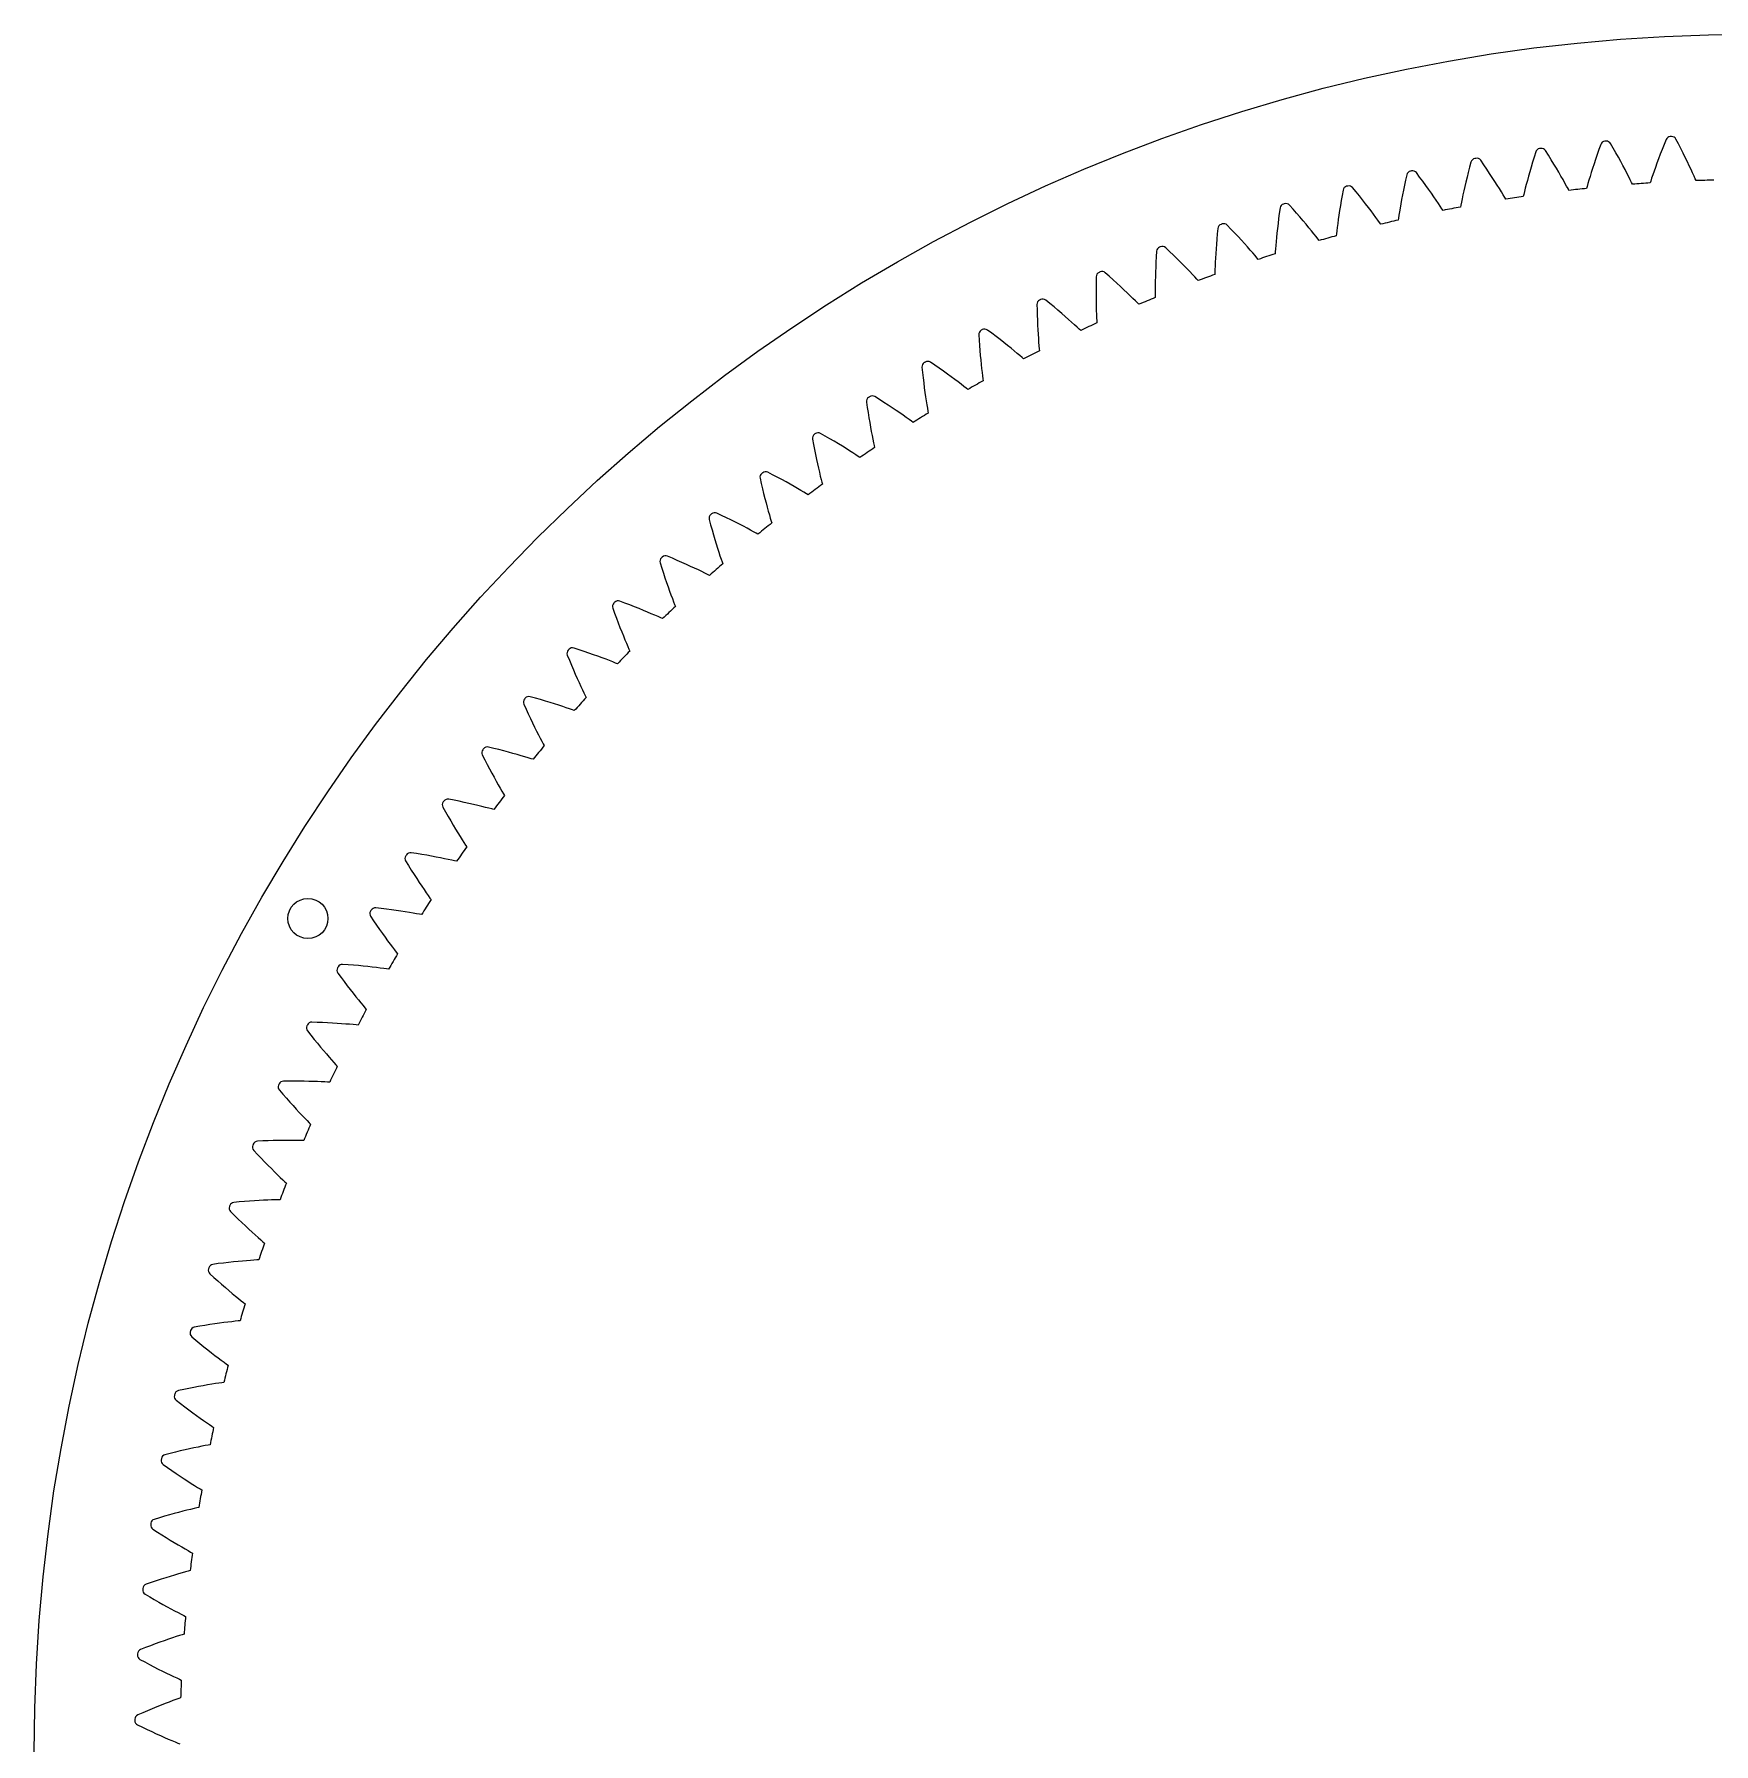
# Model space of a CAD drawing. Header units: millimetres. Extents: x -171 to 171, y -171 to 171.
# Drawn here: x -171.3 to -3.9, y 0.9 to 171.3 of the extents above; entities that cross this region are included whole.
import ezdxf

# ---------------------------------------------------------------- set-up
doc = ezdxf.new("R2010")
doc.units = ezdxf.units.MM

msp = doc.modelspace()

# ---------------------------------------------------------------- linework, layer by layer
at = {"layer": 'holes'}
msp.add_circle((-144.043036, 83.163286), 2, dxfattribs=at)
at = {"layer": 'outer'}
msp.add_circle((0, 0), 171.326572, dxfattribs=at)
at = {"layer": 'output_ring'}
for p, q in [((-15.158418, 160.337777), (-15.340369, 159.825721)), ((-13.907351, 159.956787), (-14.179172, 160.42734)), ((-8.850737, 160.316102), (-9.043544, 159.826661)), ((-8.648184, 160.820363), (-8.850737, 160.316102)), ((-7.413584, 160.388986), (-7.666113, 160.870168)), ((-7.17225, 159.921563), (-7.413584, 160.388986)), ((-28.093514, 158.583526), (-28.233399, 158.058417)), ((-26.815702, 158.305105), (-27.124739, 158.752099)), ((-21.957333, 158.5693), (-22.100648, 158.082684)), ((-21.804797, 159.072747), (-21.957333, 158.5693)), ((-21.643746, 159.591756), (-21.804797, 159.072747)), ((-20.378267, 159.261779), (-20.668935, 159.72093)), ((-20.099872, 158.815435), (-20.378267, 159.261779)), ((-19.834764, 158.38294), (-20.099872, 158.815435)), ((-15.6761, 158.848461), (-15.829045, 158.385909)), ((-15.513183, 159.328869), (-15.6761, 158.848461)), ((-15.340369, 159.825721), (-15.513183, 159.328869)), ((-13.647272, 159.499528), (-13.907351, 159.956787)), ((-13.39991, 159.056644), (-13.647272, 159.499528)), ((-13.165593, 158.629511), (-13.39991, 159.056644)), ((-12.94478, 158.219818), (-13.165593, 158.629511)), ((-9.397361, 158.897276), (-9.558023, 158.460476)), ((-9.225796, 159.35325), (-9.397361, 158.897276)), ((-9.043544, 159.826661), (-9.225796, 159.35325)), ((-6.943039, 159.469019), (-7.17225, 159.921563)), ((-6.726224, 159.032741), (-6.943039, 159.469019)), ((-6.522196, 158.614435), (-6.726224, 159.032741)), ((-6.331519, 158.216272), (-6.522196, 158.614435)), ((-34.497125, 157.314744), (-34.615614, 156.784398)), ((-33.209079, 157.088336), (-33.535976, 157.522439)), ((-32.895451, 156.666003), (-33.209079, 157.088336)), ((-28.488884, 157.057178), (-28.603868, 156.583759)), ((-28.365408, 157.549202), (-28.488884, 157.057178)), ((-28.233399, 158.058417), (-28.365408, 157.549202)), ((-26.519447, 157.87041), (-26.815702, 158.305105)), ((-26.23703, 157.449014), (-26.519447, 157.87041)), ((-25.968892, 157.04226), (-26.23703, 157.449014)), ((-25.715625, 156.651795), (-25.968892, 157.04226)), ((-22.359483, 157.165937), (-22.474768, 156.739789)), ((-22.234722, 157.614313), (-22.359483, 157.165937)), ((-22.100648, 158.082684), (-22.234722, 157.614313)), ((-19.58333, 157.965654), (-19.834764, 158.38294)), ((-19.346095, 157.565246), (-19.58333, 157.965654)), ((-19.123799, 157.183832), (-19.346095, 157.565246)), ((-18.917513, 156.824216), (-19.123799, 157.183832)), ((-18.728881, 156.490348), (-18.917513, 156.824216)), ((-16.226, 157.125504), (-16.336142, 156.758191)), ((-16.104334, 157.521831), (-16.226, 157.125504)), ((-15.971874, 157.942956), (-16.104334, 157.521831)), ((-15.829045, 158.385909), (-15.971874, 157.942956)), ((-12.738123, 157.829709), (-12.94478, 158.219818)), ((-12.54658, 157.462028), (-12.738123, 157.829709)), ((-12.371634, 157.12079), (-12.54658, 157.462028)), ((-12.215796, 156.81224), (-12.371634, 157.12079)), ((-12.084121, 156.547997), (-12.215796, 156.81224)), ((-10.080647, 156.963961), (-10.173634, 156.683753)), ((-9.970005, 157.291446), (-10.080647, 156.963961)), ((-9.845069, 157.653993), (-9.970005, 157.291446)), ((-9.707441, 158.045064), (-9.845069, 157.653993)), ((-9.558023, 158.460476), (-9.707441, 158.045064)), ((-6.155033, 157.841131), (-6.331519, 158.216272)), ((-5.994059, 157.493083), (-6.155033, 157.841131)), ((-5.850854, 157.178471), (-5.994059, 157.493083)), ((-5.729996, 156.909109), (-5.850854, 157.178471)), ((-5.648246, 156.724825), (-5.729996, 156.909109)), ((-40.940956, 155.252782), (-41.031293, 154.734548)), ((-40.844056, 155.787495), (-40.940956, 155.252782)), ((-39.547893, 155.613471), (-39.892114, 156.033969)), ((-39.217408, 155.204195), (-39.547893, 155.613471)), ((-38.901792, 154.807055), (-39.217408, 155.204195)), ((-34.926017, 155.295937), (-35.014056, 154.838929)), ((-34.830314, 155.773627), (-34.926017, 155.295937)), ((-34.726878, 156.270251), (-34.830314, 155.773627)), ((-34.615614, 156.784398), (-34.726878, 156.270251)), ((-32.596189, 156.256399), (-32.895451, 156.666003)), ((-32.311787, 155.860845), (-32.596189, 156.256399)), ((-32.042905, 155.480965), (-32.311787, 155.860845)), ((-31.79045, 155.118806), (-32.042905, 155.480965)), ((-31.555718, 154.777077), (-31.79045, 155.118806)), ((-28.897445, 155.295346), (-28.977479, 154.920321)), ((-28.808275, 155.700225), (-28.897445, 155.295346)), ((-28.710355, 156.130694), (-28.808275, 155.700225)), ((-28.603868, 156.583759), (-28.710355, 156.130694)), ((-25.478055, 156.279703), (-25.715625, 156.651795)), ((-25.257364, 155.928742), (-25.478055, 156.279703)), ((-25.055357, 155.602793), (-25.257364, 155.928742)), ((-24.875044, 155.307877), (-25.055357, 155.602793)), ((-24.722402, 155.055165), (-24.875044, 155.307877)), ((-22.829184, 155.345195), (-22.876148, 155.149139)), ((-22.759195, 155.632013), (-22.829184, 155.345195)), ((-22.675438, 155.967383), (-22.759195, 155.632013)), ((-22.580272, 156.338857), (-22.675438, 155.967383)), ((-22.474768, 156.739789), (-22.580272, 156.338857)), ((-18.560668, 156.188367), (-18.728881, 156.490348)), ((-18.418392, 155.929677), (-18.560668, 156.188367)), ((-18.321986, 155.752619), (-18.418392, 155.929677)), ((-16.514976, 156.142745), (-16.569847, 155.948753)), ((-16.433421, 156.426491), (-16.514976, 156.142745)), ((-16.336142, 156.758191), (-16.433421, 156.426491)), ((-11.99497, 156.367178), (-12.084121, 156.547997)), ((-10.173634, 156.683753), (-10.236321, 156.492144)), ((-47.199032, 153.466086), (-47.268293, 152.944617)), ((-47.123881, 154.004286), (-47.199032, 153.466086)), ((-45.821731, 153.882933), (-46.18271, 154.289137)), ((-45.474931, 153.487387), (-45.821731, 153.882933)), ((-45.14348, 153.103363), (-45.474931, 153.487387)), ((-41.190783, 153.752964), (-41.260229, 153.292764)), ((-41.114517, 154.234141), (-41.190783, 153.752964)), ((-41.031293, 154.734548), (-41.114517, 154.234141)), ((-38.601593, 154.423352), (-38.901792, 154.807055)), ((-38.317537, 154.05468), (-38.601593, 154.423352)), ((-38.050613, 153.70305), (-38.317537, 154.05468)), ((-37.802225, 153.371114), (-38.050613, 153.70305)), ((-35.231909, 153.618725), (-35.288231, 153.277673)), ((-35.16714, 153.996686), (-35.231909, 153.618725)), ((-35.094451, 154.404845), (-35.16714, 153.996686)), ((-35.014056, 154.838929), (-35.094451, 154.404845)), ((-31.340668, 154.459582), (-31.555718, 154.777077)), ((-31.148551, 154.172216), (-31.340668, 154.459582)), ((-30.985793, 153.925898), (-31.148551, 154.172216)), ((-30.875365, 153.757229), (-30.985793, 153.925898)), ((-29.105884, 154.292413), (-29.144864, 154.094615)), ((-29.047575, 154.581832), (-29.105884, 154.292413)), ((-28.977479, 154.920321), (-29.047575, 154.581832)), ((-24.6189, 154.882159), (-24.722402, 155.055165)), ((-53.326282, 151.968049), (-53.37956, 151.427246)), ((-52.020283, 151.899566), (-52.397428, 152.290807)), ((-51.657738, 151.5184), (-52.020283, 151.899566)), ((-47.387873, 151.957376), (-47.438612, 151.49474)), ((-47.331169, 152.441248), (-47.387873, 151.957376)), ((-47.268293, 152.944617), (-47.331169, 152.441248)), ((-44.827978, 152.732142), (-45.14348, 153.103363)), ((-44.529215, 152.375284), (-44.827978, 152.732142)), ((-44.24826, 152.03476), (-44.529215, 152.375284)), ((-43.986624, 151.713163), (-44.24826, 152.03476)), ((-43.746568, 151.414127), (-43.986624, 151.713163)), ((-41.470908, 151.72168), (-41.505587, 151.42849)), ((-41.428454, 152.064734), (-41.470908, 151.72168)), ((-41.379055, 152.445009), (-41.428454, 152.064734)), ((-41.322967, 152.855779), (-41.379055, 152.445009)), ((-41.260229, 153.292764), (-41.322967, 152.855779)), ((-37.574485, 153.062595), (-37.802225, 153.371114)), ((-37.370881, 152.78325), (-37.574485, 153.062595)), ((-37.198274, 152.543731), (-37.370881, 152.78325)), ((-37.081101, 152.379675), (-37.198274, 152.543731)), ((-35.334763, 152.98613), (-35.365695, 152.786914)), ((-35.288231, 153.277673), (-35.334763, 152.98613)), ((-58.133366, 149.666629), (-58.526056, 150.042264)), ((-53.470057, 150.397895), (-53.507104, 149.912123)), ((-53.427631, 150.903398), (-53.470057, 150.397895)), ((-53.37956, 151.427246), (-53.427631, 150.903398)), ((-51.310997, 151.148124), (-51.657738, 151.5184)), ((-50.98071, 150.789993), (-51.310997, 151.148124)), ((-50.667731, 150.445536), (-50.98071, 150.789993)), ((-50.373207, 150.116677), (-50.667731, 150.445536)), ((-50.098753, 149.805948), (-50.373207, 150.116677)), ((-47.556932, 150.260901), (-47.585449, 149.916408)), ((-47.522984, 150.642866), (-47.556932, 150.260901)), ((-47.483589, 151.055571), (-47.522984, 150.642866)), ((-47.438612, 151.49474), (-47.483589, 151.055571)), ((-43.53181, 151.143263), (-43.746568, 151.414127)), ((-43.349638, 150.910934), (-43.53181, 151.143263)), ((-43.225914, 150.751763), (-43.349638, 150.910934)), ((-41.505587, 151.42849), (-41.52842, 151.228185)), ((-59.499188, 148.614246), (-59.521093, 148.107438)), ((-59.472385, 149.139611), (-59.499188, 148.614246)), ((-59.441067, 149.682129), (-59.472385, 149.139611)), ((-57.755672, 149.300468), (-58.133366, 149.666629)), ((-57.39421, 148.944548), (-57.755672, 149.300468)), ((-57.049681, 148.600096), (-57.39421, 148.944548)), ((-56.722999, 148.268606), (-57.049681, 148.600096)), ((-53.588834, 148.593216), (-53.607274, 148.210189)), ((-53.566196, 149.007179), (-53.588834, 148.593216)), ((-53.539053, 149.44781), (-53.566196, 149.007179)), ((-53.507104, 149.912123), (-53.539053, 149.44781)), ((-49.846775, 149.516885), (-50.098753, 149.805948)), ((-49.621217, 149.254947), (-49.846775, 149.516885)), ((-49.42978, 149.030192), (-49.621217, 149.254947)), ((-49.299706, 148.876165), (-49.42978, 149.030192)), ((-47.608217, 149.622054), (-47.622914, 149.420988)), ((-47.585449, 149.916408), (-47.608217, 149.622054)), ((-65.467498, 146.60694), (-65.472987, 146.08092)), ((-65.458192, 147.150282), (-65.467498, 146.60694)), ((-64.150937, 147.18779), (-64.558527, 147.547203)), ((-63.758714, 146.837236), (-64.150937, 147.18779)), ((-63.383125, 146.496256), (-63.758714, 146.837236)), ((-59.560793, 146.713969), (-59.566636, 146.299429)), ((-59.55153, 147.155338), (-59.560793, 146.713969)), ((-59.538424, 147.620564), (-59.55153, 147.155338)), ((-59.521093, 148.107438), (-59.538424, 147.620564)), ((-56.41539, 147.951953), (-56.722999, 148.268606)), ((-56.128569, 147.652601), (-56.41539, 147.951953)), ((-55.865085, 147.373988), (-56.128569, 147.652601)), ((-55.629096, 147.121406), (-55.865085, 147.373988)), ((-55.428708, 146.904594), (-55.629096, 147.121406)), ((-55.292499, 146.755964), (-55.428708, 146.904594)), ((-53.632627, 147.569789), (-53.639164, 147.368292)), ((-53.621807, 147.864824), (-53.632627, 147.569789)), ((-53.607274, 148.210189), (-53.621807, 147.864824)), ((-65.472987, 146.08092), (-65.474336, 145.573641)), ((-65.474336, 145.573641), (-65.471922, 145.086464)), ((-65.471922, 145.086464), (-65.466164, 144.62109)), ((-63.02492, 146.16605), (-63.383125, 146.496256)), ((-62.685073, 145.848071), (-63.02492, 146.16605)), ((-62.364884, 145.544145), (-62.685073, 145.848071)), ((-62.066167, 145.256662), (-62.364884, 145.544145)), ((-61.791608, 144.988956), (-62.066167, 145.256662)), ((-61.545577, 144.746144), (-61.791608, 144.988956)), ((-59.569539, 145.915969), (-59.570064, 145.570299)), ((-59.570064, 145.570299), (-59.568919, 145.275067)), ((-59.566636, 146.299429), (-59.569539, 145.915969)), ((-59.568919, 145.275067), (-59.567285, 145.073471)), ((-71.367768, 144.376667), (-71.355047, 143.833394)), ((-71.355047, 143.833394), (-71.339215, 143.307584)), ((-71.339215, 143.307584), (-71.320005, 142.800667)), ((-70.063107, 144.467121), (-70.484928, 144.809721)), ((-69.657, 144.13275), (-70.063107, 144.467121)), ((-69.267901, 143.807272), (-69.657, 144.13275)), ((-68.896609, 143.491853), (-69.267901, 143.807272)), ((-68.544154, 143.187908), (-68.896609, 143.491853)), ((-68.211912, 142.897207), (-68.544154, 143.187908)), ((-65.466164, 144.62109), (-65.457533, 144.179708)), ((-65.457533, 144.179708), (-65.446572, 143.765271)), ((-65.446572, 143.765271), (-65.433932, 143.382009)), ((-65.433932, 143.382009), (-65.420448, 143.036601)), ((-61.336567, 144.537631), (-61.545577, 144.746144)), ((-61.194447, 144.394644), (-61.336567, 144.537631)), ((-75.860164, 141.509094), (-76.295522, 141.834318)), ((-75.44084, 141.191455), (-75.860164, 141.509094)), ((-71.320005, 142.800667), (-71.29785, 142.313989)), ((-71.29785, 142.313989), (-71.273237, 141.849229)), ((-71.273237, 141.849229), (-71.246725, 141.40856)), ((-67.90179, 142.622067), (-68.211912, 142.897207)), ((-67.616607, 142.365707), (-67.90179, 142.622067)), ((-67.360939, 142.133065), (-67.616607, 142.365707)), ((-67.14365, 141.933194), (-67.360939, 142.133065)), ((-66.995852, 141.796084), (-67.14365, 141.933194)), ((-65.420448, 143.036601), (-65.40734, 142.741659)), ((-65.40734, 142.741659), (-65.397537, 142.540295)), ((-77.160088, 141.365842), (-77.125361, 140.823531)), ((-77.125361, 140.823531), (-77.088233, 140.298794)), ((-77.088233, 140.298794), (-77.048495, 139.793072)), ((-77.048495, 139.793072), (-77.006635, 139.307691)), ((-75.038871, 140.882013), (-75.44084, 141.191455)), ((-74.655101, 140.5819), (-75.038871, 140.882013)), ((-74.290618, 140.292488), (-74.655101, 140.5819)), ((-73.946868, 140.01549), (-74.290618, 140.292488)), ((-73.62585, 139.753144), (-73.946868, 140.01549)), ((-71.246725, 141.40856), (-71.218978, 140.994908)), ((-71.218978, 140.994908), (-71.190817, 140.612473)), ((-71.190817, 140.612473), (-71.163346, 140.267896)), ((-71.163346, 140.267896), (-71.138296, 139.973727)), ((-71.138296, 139.973727), (-71.120341, 139.772925)), ((-82.825633, 138.122753), (-82.768957, 137.582295)), ((-81.532583, 138.318567), (-81.980763, 138.625881)), ((-81.100731, 138.018183), (-81.532583, 138.318567)), ((-77.006635, 139.307691), (-76.963208, 138.844311)), ((-76.963208, 138.844311), (-76.91886, 138.405079)), ((-76.91886, 138.405079), (-76.874372, 137.992891)), ((-73.330513, 139.508552), (-73.62585, 139.753144)), ((-73.065627, 139.286462), (-73.330513, 139.508552)), ((-72.840417, 139.095561), (-73.065627, 139.286462)), ((-72.687183, 138.964553), (-72.840417, 139.095561)), ((-82.768957, 137.582295), (-82.710595, 137.059494)), ((-82.710595, 137.059494), (-82.650395, 136.555798)), ((-82.650395, 136.555798), (-82.588899, 136.072512)), ((-80.686551, 137.725285), (-81.100731, 138.018183)), ((-80.290934, 137.440971), (-80.686551, 137.725285)), ((-79.915023, 137.166568), (-80.290934, 137.440971)), ((-79.560329, 136.903728), (-79.915023, 137.166568)), ((-79.228944, 136.654606), (-79.560329, 136.903728)), ((-78.923937, 136.422184), (-79.228944, 136.654606)), ((-78.650268, 136.211012), (-78.923937, 136.422184)), ((-76.874372, 137.992891), (-76.830736, 137.611911)), ((-76.830736, 137.611911), (-76.789323, 137.26873)), ((-76.789323, 137.26873), (-76.752372, 136.975818)), ((-76.752372, 136.975818), (-76.726294, 136.775909)), ((-88.355096, 134.652729), (-88.276565, 134.115011)), ((-87.071044, 134.900784), (-87.53131, 135.189682)), ((-86.627374, 134.618147), (-87.071044, 134.900784)), ((-82.588899, 136.072512), (-82.526729, 135.611272)), ((-82.526729, 135.611272), (-82.464617, 135.174198)), ((-82.464617, 135.174198), (-82.403461, 134.764151)), ((-82.403461, 134.764151), (-82.344422, 134.385253)), ((-78.417506, 136.029394), (-78.650268, 136.211012)), ((-78.25909, 135.904703), (-78.417506, 136.029394)), ((-88.276565, 134.115011), (-88.197063, 133.595005)), ((-88.197063, 133.595005), (-88.116501, 133.094162)), ((-88.116501, 133.094162), (-88.03547, 132.613765)), ((-86.201664, 134.342275), (-86.627374, 134.618147)), ((-85.79485, 134.074227), (-86.201664, 134.342275)), ((-85.408127, 133.815283), (-85.79485, 134.074227)), ((-85.043073, 133.567034), (-85.408127, 133.815283)), ((-84.701864, 133.331546), (-85.043073, 133.567034)), ((-84.387689, 133.111675), (-84.701864, 133.331546)), ((-84.105687, 132.911767), (-84.387689, 133.111675)), ((-82.344422, 134.385253), (-82.289135, 134.044032)), ((-82.289135, 134.044032), (-82.240345, 133.752858)), ((-82.240345, 133.752858), (-82.206186, 133.55417)), ((-92.466447, 131.261358), (-92.938043, 131.531367)), ((-92.011688, 130.996934), (-92.466447, 131.261358)), ((-88.03547, 132.613765), (-87.954658, 132.155424)), ((-87.954658, 132.155424), (-87.874885, 131.721226)), ((-87.874885, 131.721226), (-87.797162, 131.313995)), ((-87.797162, 131.313995), (-87.722816, 130.937801)), ((-83.865756, 132.739731), (-84.105687, 132.911767)), ((-83.702417, 132.621563), (-83.865756, 132.739731)), ((-93.739393, 130.96147), (-93.639134, 130.427377)), ((-93.639134, 130.427377), (-93.538625, 129.91102)), ((-93.538625, 129.91102), (-93.437831, 129.413853)), ((-91.575148, 130.73854), (-92.011688, 130.996934)), ((-91.157806, 130.487199), (-91.575148, 130.73854)), ((-90.760906, 130.24414), (-91.157806, 130.487199)), ((-90.386092, 130.010889), (-90.760906, 130.24414)), ((-90.03562, 129.789422), (-90.386092, 130.010889)), ((-89.712792, 129.582464), (-90.03562, 129.789422)), ((-89.42292, 129.394149), (-89.712792, 129.582464)), ((-87.722816, 130.937801), (-87.653747, 130.5991)), ((-87.653747, 130.5991), (-87.593196, 130.310143)), ((-87.593196, 130.310143), (-87.551014, 130.113003)), ((-93.437831, 129.413853), (-93.337398, 128.937135)), ((-93.337398, 128.937135), (-93.238079, 128.482445)), ((-93.238079, 128.482445), (-93.140775, 128.051837)), ((-93.140775, 128.051837), (-93.046613, 127.64809)), ((-89.176215, 129.231977), (-89.42292, 129.394149)), ((-89.008221, 129.120526), (-89.176215, 129.231977)), ((-98.969675, 127.055042), (-98.847855, 126.525451)), ((-98.847855, 126.525451), (-98.726502, 126.013591)), ((-97.709929, 127.406271), (-98.19208, 127.656946)), ((-97.244827, 127.160493), (-97.709929, 127.406271)), ((-96.798174, 126.920003), (-97.244827, 127.160493)), ((-96.370989, 126.685781), (-96.798174, 126.920003)), ((-95.964565, 126.459006), (-96.370989, 126.685781)), ((-95.580606, 126.241136), (-95.964565, 126.459006)), ((-95.221447, 126.034055), (-95.580606, 126.241136)), ((-93.046613, 127.64809), (-92.957082, 127.275218)), ((-92.957082, 127.275218), (-92.874343, 126.939595)), ((-92.874343, 126.939595), (-92.802132, 126.653328)), ((-92.802132, 126.653328), (-92.751996, 126.458059)), ((-98.726502, 126.013591), (-98.605643, 125.520918)), ((-98.605643, 125.520918), (-98.485974, 125.048661)), ((-98.485974, 125.048661), (-98.368309, 124.59837)), ((-98.368309, 124.59837), (-98.253635, 124.172058)), ((-94.890497, 125.84035), (-95.221447, 126.034055)), ((-94.593232, 125.663936), (-94.890497, 125.84035)), ((-94.340158, 125.511896), (-94.593232, 125.663936)), ((-94.167785, 125.407344), (-94.340158, 125.511896)), ((-104.037351, 122.939863), (-103.894168, 122.415644)), ((-102.792873, 123.341856), (-103.284787, 123.572785)), ((-102.318193, 123.115128), (-102.792873, 123.341856)), ((-101.862161, 122.892936), (-102.318193, 123.115128)), ((-101.425835, 122.676219), (-101.862161, 122.892936)), ((-98.253635, 124.172058), (-98.143188, 123.772459)), ((-98.143188, 123.772459), (-98.03862, 123.403522)), ((-98.03862, 123.403522), (-97.942348, 123.071527)), ((-97.942348, 123.071527), (-97.858595, 122.788422)), ((-97.858595, 122.788422), (-97.800586, 122.595346)), ((-103.894168, 122.415644), (-103.752172, 121.909123)), ((-103.752172, 121.909123), (-103.611447, 121.421752)), ((-103.611447, 121.421752), (-103.472737, 120.954733)), ((-101.010555, 122.466101), (-101.425835, 122.676219)), ((-100.618082, 122.26397), (-101.010555, 122.466101)), ((-100.250826, 122.071614), (-100.618082, 122.26397)), ((-99.912298, 121.89148), (-100.250826, 122.071614)), ((-99.608128, 121.727258), (-99.912298, 121.89148)), ((-99.3491, 121.585598), (-99.608128, 121.727258)), ((-99.172631, 121.488118), (-99.3491, 121.585598)), ((-103.472737, 120.954733), (-103.336921, 120.50958)), ((-103.336921, 120.50958), (-103.205064, 120.088266)), ((-103.205064, 120.088266), (-103.078514, 119.693471)), ((-103.078514, 119.693471), (-102.95908, 119.329074)), ((-102.95908, 119.329074), (-102.849433, 119.001254)), ((-108.934093, 118.622695), (-108.769784, 118.104708)), ((-108.769784, 118.104708), (-108.607377, 117.604358)), ((-107.706929, 119.07479), (-108.207797, 119.285595)), ((-107.22345, 118.867485), (-107.706929, 119.07479)), ((-106.758789, 118.663957), (-107.22345, 118.867485)), ((-106.314038, 118.4651), (-106.758789, 118.663957)), ((-105.890585, 118.271984), (-106.314038, 118.4651)), ((-105.490242, 118.085924), (-105.890585, 118.271984)), ((-105.115493, 117.908609), (-105.490242, 118.085924)), ((-104.769943, 117.742342), (-105.115493, 117.908609)), ((-104.459367, 117.590582), (-104.769943, 117.742342)), ((-102.849433, 119.001254), (-102.754276, 118.721776)), ((-102.754276, 118.721776), (-102.688491, 118.531209)), ((-108.607377, 117.604358), (-108.447017, 117.12309)), ((-108.447017, 117.12309), (-108.289495, 116.662076)), ((-108.289495, 116.662076), (-108.13575, 116.222793)), ((-108.13575, 116.222793), (-107.986927, 115.807169)), ((-104.194811, 117.459536), (-104.459367, 117.590582)), ((-104.014537, 117.369287), (-104.194811, 117.459536)), ((-112.444023, 114.612084), (-112.953022, 114.802418)), ((-111.95254, 114.424544), (-112.444023, 114.612084)), ((-111.480012, 114.240013), (-111.95254, 114.424544)), ((-111.027568, 114.059343), (-111.480012, 114.240013)), ((-107.986927, 115.807169), (-107.844482, 115.417826)), ((-107.844482, 115.417826), (-107.710379, 115.058569)), ((-107.710379, 115.058569), (-107.587537, 114.735462)), ((-107.587537, 114.735462), (-107.481132, 114.46007)), ((-107.481132, 114.46007), (-107.407678, 114.272325)), ((-113.651857, 114.110629), (-113.466692, 113.599727)), ((-113.466692, 113.599727), (-113.284141, 113.106369)), ((-113.284141, 113.106369), (-113.104409, 112.631996)), ((-113.104409, 112.631996), (-112.928333, 112.177744)), ((-110.596636, 113.883547), (-111.027568, 114.059343)), ((-110.189083, 113.713864), (-110.596636, 113.883547)), ((-109.807455, 113.551881), (-110.189083, 113.713864)), ((-109.455451, 113.399754), (-109.807455, 113.551881)), ((-109.13898, 113.260705), (-109.455451, 113.399754)), ((-108.869331, 113.140488), (-109.13898, 113.260705)), ((-108.685548, 113.057619), (-108.869331, 113.140488)), ((-112.928333, 112.177744), (-112.756913, 111.745053)), ((-112.756913, 111.745053), (-112.591369, 111.3358)), ((-112.591369, 111.3358), (-112.433262, 110.952551)), ((-112.433262, 110.952551), (-112.28471, 110.599023)), ((-118.182892, 109.41108), (-117.977174, 108.908102)), ((-116.996371, 109.961072), (-117.512666, 110.130622)), ((-116.497692, 109.793603), (-116.996371, 109.961072)), ((-116.018074, 109.628373), (-116.497692, 109.793603)), ((-115.55868, 109.466187), (-116.018074, 109.628373)), ((-115.120978, 109.307999), (-115.55868, 109.466187)), ((-114.706883, 109.154972), (-115.120978, 109.307999)), ((-114.319004, 109.008588), (-114.706883, 109.154972)), ((-112.28471, 110.599023), (-112.148875, 110.28116)), ((-112.148875, 110.28116), (-112.031397, 110.010306)), ((-112.031397, 110.010306), (-111.950395, 109.825692)), ((-117.977174, 108.908102), (-117.774779, 108.422547)), ((-117.774779, 108.422547), (-117.57597, 107.955847)), ((-117.57597, 107.955847), (-117.381631, 107.509104)), ((-117.381631, 107.509104), (-117.192816, 107.083715)), ((-113.961124, 108.870851), (-114.319004, 109.008588)), ((-113.639278, 108.744741), (-113.961124, 108.870851)), ((-113.364979, 108.635551), (-113.639278, 108.744741)), ((-113.177988, 108.560198), (-113.364979, 108.635551)), ((-117.192816, 107.083715), (-117.010823, 106.681508)), ((-117.010823, 106.681508), (-116.837315, 106.30498)), ((-116.837315, 106.30498), (-116.674558, 105.957763)), ((-116.674558, 105.957763), (-116.525953, 105.645666)), ((-122.519752, 104.531769), (-122.293819, 104.037541)), ((-122.293819, 104.037541), (-122.071914, 103.560587)), ((-121.356495, 105.129393), (-121.879236, 105.277881)), ((-120.851438, 104.982271), (-121.356495, 105.129393)), ((-120.365519, 104.836614), (-120.851438, 104.982271)), ((-119.899929, 104.693178), (-120.365519, 104.836614)), ((-119.456176, 104.552858), (-119.899929, 104.693178)), ((-119.036219, 104.416738), (-119.456176, 104.552858)), ((-118.642727, 104.286194), (-119.036219, 104.416738)), ((-118.279559, 104.163073), (-118.642727, 104.286194)), ((-117.952867, 104.05011), (-118.279559, 104.163073)), ((-117.674368, 103.952126), (-117.952867, 104.05011)), ((-116.525953, 105.645666), (-116.397595, 105.379795)), ((-116.397595, 105.379795), (-116.309177, 105.198616)), ((-122.071914, 103.560587), (-121.854355, 103.102327)), ((-121.854355, 103.102327), (-121.642071, 102.663827)), ((-121.642071, 102.663827), (-121.436172, 102.246439)), ((-117.484477, 103.884412), (-117.674368, 103.952126)), ((-121.436172, 102.246439), (-121.238028, 101.851938)), ((-121.238028, 101.851938), (-121.049404, 101.482751)), ((-121.049404, 101.482751), (-120.87271, 101.142415)), ((-120.87271, 101.142415), (-120.711579, 100.836596)), ((-120.711579, 100.836596), (-120.572551, 100.576146)), ((-120.572551, 100.576146), (-120.476864, 100.398699)), ((-126.655313, 99.480712), (-126.409537, 98.996046)), ((-126.409537, 98.996046), (-126.168485, 98.528477)), ((-125.51723, 100.124987), (-126.04556, 100.252168)), ((-125.006626, 99.998454), (-125.51723, 100.124987)), ((-124.515203, 99.872608), (-125.006626, 99.998454)), ((-124.044183, 99.748159), (-124.515203, 99.872608)), ((-123.595108, 99.625937), (-124.044183, 99.748159)), ((-123.16998, 99.506948), (-123.595108, 99.625937)), ((-122.771521, 99.392458), (-123.16998, 99.506948)), ((-122.403662, 99.284156), (-122.771521, 99.392458)), ((-122.07266, 99.184525), (-122.403662, 99.284156)), ((-121.790419, 99.097907), (-122.07266, 99.184525)), ((-121.59794, 99.037945), (-121.790419, 99.097907)), ((-126.168485, 98.528477), (-125.932533, 98.079411)), ((-125.932533, 98.079411), (-125.702653, 97.649874)), ((-125.702653, 97.649874), (-125.480008, 97.241173)), ((-125.480008, 97.241173), (-125.26604, 96.855025)), ((-125.26604, 96.855025), (-125.062609, 96.493786)), ((-125.062609, 96.493786), (-124.872268, 96.16089)), ((-124.872268, 96.16089), (-124.698876, 95.861853)), ((-124.698876, 95.861853), (-124.549408, 95.60725)), ((-124.549408, 95.60725), (-124.446608, 95.433827)), ((-130.582779, 94.266209), (-130.317563, 93.791901)), ((-130.317563, 93.791901), (-130.057761, 93.334485)), ((-129.471741, 94.956076), (-130.004791, 95.061742)), ((-128.956429, 94.850339), (-129.471741, 94.956076)), ((-128.460309, 94.744512), (-128.956429, 94.850339)), ((-127.984633, 94.639254), (-128.460309, 94.744512)), ((-127.530974, 94.535332), (-127.984633, 94.639254)), ((-127.101373, 94.433669), (-127.530974, 94.535332)), ((-126.698601, 94.33542), (-127.101373, 94.433669)), ((-126.326655, 94.242115), (-126.698601, 94.33542)), ((-125.991888, 94.15598), (-126.326655, 94.242115)), ((-125.706368, 94.080871), (-125.991888, 94.15598)), ((-125.511617, 94.028759), (-125.706368, 94.080871)), ((-130.057761, 93.334485), (-129.803805, 92.89535)), ((-129.803805, 92.89535), (-129.556706, 92.475482)), ((-129.556706, 92.475482), (-129.317681, 92.076139)), ((-129.317681, 92.076139), (-129.08824, 91.69898)), ((-129.08824, 91.69898), (-128.870337, 91.346282)), ((-128.870337, 91.346282), (-128.666661, 91.021373)), ((-128.666661, 91.021373), (-128.481293, 90.729608)), ((-128.481293, 90.729608), (-128.32163, 90.481272)), ((-128.32163, 90.481272), (-128.211886, 90.312157)), ((-134.295698, 88.896827), (-134.011479, 88.433657)), ((-133.21353, 89.631153), (-133.750424, 89.71513)), ((-132.694356, 89.546386), (-133.21353, 89.631153)), ((-132.194355, 89.460752), (-132.694356, 89.546386)), ((-131.714804, 89.374857), (-132.194355, 89.460752)), ((-131.257306, 89.289405), (-131.714804, 89.374857)), ((-130.823938, 89.205235), (-131.257306, 89.289405)), ((-130.417516, 89.12339), (-130.823938, 89.205235)), ((-130.042094, 89.045235), (-130.417516, 89.12339)), ((-129.704111, 88.972737), (-130.042094, 89.045235)), ((-129.415782, 88.909261), (-129.704111, 88.972737)), ((-129.21908, 88.865083), (-129.415782, 88.909261)), ((-134.011479, 88.433657), (-133.733353, 87.987145)), ((-133.733353, 87.987145), (-133.461809, 87.558662)), ((-133.461809, 87.558662), (-133.197897, 87.149153)), ((-133.197897, 87.149153), (-132.942886, 86.759825)), ((-132.942886, 86.759825), (-132.698349, 86.392274)), ((-132.698349, 86.392274), (-132.466331, 86.048696)), ((-132.466331, 86.048696), (-132.249655, 85.732309)), ((-132.249655, 85.732309), (-132.052615, 85.448295)), ((-132.052615, 85.448295), (-131.88302, 85.206634)), ((-136.736449, 84.158966), (-137.276306, 84.221116)), ((-136.214267, 84.095308), (-136.736449, 84.158966)), ((-135.711207, 84.030007), (-136.214267, 84.095308)), ((-135.228569, 83.963617), (-135.711207, 84.030007)), ((-134.767983, 83.896775), (-135.228569, 83.963617)), ((-134.33156, 83.830237), (-134.767983, 83.896775)), ((-133.922155, 83.764929), (-134.33156, 83.830237)), ((-133.543874, 83.702053), (-133.922155, 83.764929)), ((-133.203231, 83.643311), (-133.543874, 83.702053)), ((-132.912566, 83.591572), (-133.203231, 83.643311)), ((-132.714235, 83.555403), (-132.912566, 83.591572)), ((-131.88302, 85.206634), (-131.766513, 85.042105)), ((-137.78797, 83.381388), (-137.485214, 82.930116)), ((-137.485214, 82.930116), (-137.189221, 82.495242)), ((-137.189221, 82.495242), (-136.900535, 82.078116)), ((-136.900535, 82.078116), (-136.620245, 81.679638)), ((-136.620245, 81.679638), (-136.349666, 81.300965)), ((-136.349666, 81.300965), (-136.090434, 80.943626)), ((-136.090434, 80.943626), (-135.844683, 80.609733)), ((-135.844683, 80.609733), (-135.615364, 80.302386)), ((-135.615364, 80.302386), (-135.406976, 80.026591)), ((-140.034711, 78.548505), (-140.576643, 78.588726)), ((-139.510378, 78.506062), (-140.034711, 78.548505)), ((-139.005085, 78.461201), (-139.510378, 78.506062)), ((-138.520153, 78.414425), (-139.005085, 78.461201)), ((-138.057237, 78.366304), (-138.520153, 78.414425)), ((-135.406976, 80.026591), (-135.227726, 79.792001)), ((-135.227726, 79.792001), (-135.104647, 79.632329)), ((-141.053856, 77.728953), (-140.733061, 77.290321)), ((-140.733061, 77.290321), (-140.419688, 76.8678)), ((-140.419688, 76.8678), (-140.114335, 76.462715)), ((-137.618476, 78.317507), (-138.057237, 78.366304)), ((-137.20676, 78.268844), (-137.618476, 78.317507)), ((-136.826242, 78.221349), (-137.20676, 78.268844)), ((-136.483498, 78.176461), (-136.826242, 78.221349)), ((-136.190976, 78.136543), (-136.483498, 78.176461)), ((-135.991342, 78.108441), (-136.190976, 78.136543)), ((-140.114335, 76.462715), (-139.818127, 76.075924)), ((-139.818127, 76.075924), (-139.532423, 75.708527)), ((-139.532423, 75.708527), (-139.258923, 75.361987)), ((-139.258923, 75.361987), (-138.999843, 75.038328)), ((-138.999843, 75.038328), (-138.758257, 74.740527)), ((-138.758257, 74.740527), (-138.538863, 74.473403)), ((-138.538863, 74.473403), (-138.350254, 74.24627)), ((-138.350254, 74.24627), (-138.220805, 74.091717)), ((-144.087991, 71.948809), (-143.749684, 71.523539)), ((-143.102897, 72.80899), (-143.646013, 72.827216)), ((-142.577274, 72.78783), (-143.102897, 72.80899)), ((-142.070578, 72.763484), (-142.577274, 72.78783)), ((-141.584149, 72.736398), (-142.070578, 72.763484)), ((-141.119663, 72.707076), (-141.584149, 72.736398)), ((-140.679285, 72.676101), (-141.119663, 72.707076)), ((-140.265935, 72.644163), (-140.679285, 72.676101)), ((-139.883805, 72.612128), (-140.265935, 72.644163)), ((-139.539524, 72.581166), (-139.883805, 72.612128)), ((-139.245624, 72.553136), (-139.539524, 72.581166)), ((-139.045015, 72.533147), (-139.245624, 72.553136)), ((-143.749684, 71.523539), (-143.419445, 71.114064)), ((-143.419445, 71.114064), (-143.097927, 70.721687)), ((-143.097927, 70.721687), (-142.786287, 70.347217)), ((-142.786287, 70.347217), (-142.485929, 69.9917)), ((-142.485929, 69.9917), (-142.19861, 69.656529)), ((-142.19861, 69.656529), (-141.926626, 69.343635)), ((-141.926626, 69.343635), (-141.67317, 69.055869)), ((-141.67317, 69.055869), (-141.443131, 68.797856)), ((-141.443131, 68.797856), (-141.245472, 68.578553)), ((-141.245472, 68.578553), (-141.109867, 68.429373)), ((-145.935964, 66.94985), (-146.479373, 66.946051)), ((-145.409916, 66.950009), (-145.935964, 66.94985)), ((-144.902649, 66.946217), (-145.409916, 66.950009)), ((-144.415522, 66.938866), (-144.902649, 66.946217)), ((-143.950229, 66.928392), (-144.415522, 66.938866)), ((-143.508958, 66.915288), (-143.950229, 66.928392)), ((-143.094654, 66.900128), (-143.508958, 66.915288)), ((-142.711539, 66.883605), (-143.094654, 66.900128)), ((-142.366286, 66.866621), (-142.711539, 66.883605)), ((-142.071491, 66.850524), (-142.366286, 66.866621)), ((-141.870237, 66.838682), (-142.071491, 66.850524)), ((-146.88539, 66.050454), (-146.530126, 65.639243)), ((-146.530126, 65.639243), (-146.183565, 65.243488)), ((-146.183565, 65.243488), (-145.846409, 64.864463)), ((-145.846409, 64.864463), (-145.51985, 64.50293)), ((-145.51985, 64.50293), (-145.205331, 64.159877)), ((-145.205331, 64.159877), (-144.904666, 63.836625)), ((-144.904666, 63.836625), (-144.620225, 63.53501)), ((-144.620225, 63.53501), (-144.355315, 63.257752)), ((-144.355315, 63.257752), (-144.115009, 63.009274)), ((-144.115009, 63.009274), (-143.908625, 62.798161)), ((-143.908625, 62.798161), (-143.767085, 62.654599)), ((-149.441457, 60.043579), (-149.06982, 59.647102)), ((-148.529259, 60.980712), (-149.072068, 60.954893)), ((-148.00365, 61.002189), (-148.529259, 60.980712)), ((-147.496646, 61.018957), (-148.00365, 61.002189)), ((-147.009621, 61.031353), (-147.496646, 61.018957)), ((-146.544286, 61.039744), (-147.009621, 61.031353)), ((-146.102846, 61.044534), (-146.544286, 61.039744)), ((-145.688268, 61.046176), (-146.102846, 61.044534)), ((-145.304799, 61.045192), (-145.688268, 61.046176)), ((-144.959141, 61.042214), (-145.304799, 61.045192)), ((-144.663936, 61.038077), (-144.959141, 61.042214)), ((-144.462367, 61.0344), (-144.663936, 61.038077)), ((-149.06982, 59.647102), (-148.707505, 59.265717)), ((-148.707505, 59.265717), (-148.355267, 58.900666)), ((-148.355267, 58.900666), (-148.014324, 58.552665)), ((-148.014324, 58.552665), (-147.686162, 58.22264)), ((-147.686162, 58.22264), (-147.372643, 57.911838)), ((-147.372643, 57.911838), (-147.076213, 57.621998)), ((-147.076213, 57.621998), (-146.800284, 57.355703)), ((-146.800284, 57.355703), (-146.550106, 57.117168)), ((-146.550106, 57.117168), (-146.335336, 56.914592)), ((-146.335336, 56.914592), (-146.188094, 56.776884)), ((-150.878521, 54.911382), (-151.419837, 54.863587)), ((-150.354214, 54.954142), (-150.878521, 54.911382)), ((-149.848306, 54.991443), (-150.354214, 54.954142)), ((-149.362184, 55.023566), (-149.848306, 54.991443)), ((-148.897571, 55.050808), (-149.362184, 55.023566)), ((-148.456688, 55.073483), (-148.897571, 55.050808)), ((-148.042517, 55.091925), (-148.456688, 55.073483)), ((-147.659323, 55.106483), (-148.042517, 55.091925)), ((-147.313828, 55.117515), (-147.659323, 55.106483)), ((-147.018698, 55.125345), (-147.313828, 55.117515)), ((-146.817146, 55.129839), (-147.018698, 55.125345)), ((-151.751992, 53.938051), (-151.364593, 53.556962)), ((-151.364593, 53.556962), (-150.98712, 53.190573)), ((-150.98712, 53.190573), (-150.620377, 52.840097)), ((-150.620377, 52.840097), (-150.265611, 52.506198)), ((-150.265611, 52.506198), (-149.924344, 52.189743)), ((-149.924344, 52.189743), (-149.598487, 51.891902)), ((-149.598487, 51.891902), (-149.290554, 51.614313)), ((-149.290554, 51.614313), (-149.004061, 51.359419)), ((-149.004061, 51.359419), (-148.744421, 51.131218)), ((-148.744421, 51.131218), (-148.521618, 50.937513)), ((-148.521618, 50.937513), (-148.368917, 50.805885)), ((-153.813198, 47.743904), (-153.410674, 47.378827)), ((-152.979891, 48.751833), (-153.518825, 48.68214)), ((-152.457747, 48.815806), (-152.979891, 48.751833)), ((-151.953766, 48.873578), (-152.457747, 48.815806)), ((-151.469345, 48.925375), (-151.953766, 48.873578)), ((-151.006218, 48.971423), (-151.469345, 48.925375)), ((-150.566616, 49.011947), (-151.006218, 48.971423)), ((-150.153532, 49.047158), (-150.566616, 49.011947)), ((-149.771243, 49.077233), (-150.153532, 49.047158)), ((-149.426479, 49.102258), (-149.771243, 49.077233)), ((-149.131909, 49.122042), (-149.426479, 49.102258)), ((-148.930704, 49.134701), (-149.131909, 49.122042)), ((-153.410674, 47.378827), (-153.018663, 47.028036)), ((-153.018663, 47.028036), (-152.638018, 46.692711)), ((-152.638018, 46.692711), (-152.270012, 46.373463)), ((-152.270012, 46.373463), (-151.916201, 46.071099)), ((-151.916201, 46.071099), (-151.578541, 45.786707)), ((-151.578541, 45.786707), (-151.259612, 45.521826)), ((-151.259612, 45.521826), (-150.963024, 45.278752)), ((-150.963024, 45.278752), (-150.69435, 45.06126)), ((-150.69435, 45.06126), (-150.46388, 44.876743)), ((-150.46388, 44.876743), (-150.30597, 44.751412)), ((-153.809566, 42.675414), (-154.310791, 42.597265)), ((-153.327642, 42.7468), (-153.809566, 42.675414)), ((-152.866762, 42.811579), (-153.327642, 42.7468)), ((-152.429163, 42.869885), (-152.866762, 42.811579)), ((-152.017846, 42.921807), (-152.429163, 42.869885)), ((-151.637089, 42.96735), (-152.017846, 42.921807)), ((-151.293623, 43.006326), (-151.637089, 42.96735)), ((-151.000097, 43.038031), (-151.293623, 43.006326)), ((-150.79957, 43.058834), (-151.000097, 43.038031)), ((-155.62169, 41.471314), (-155.204702, 41.122849)), ((-154.829914, 42.512185), (-155.365581, 42.420709)), ((-155.204702, 41.122849), (-154.798797, 40.788233)), ((-154.310791, 42.597265), (-154.829914, 42.512185)), ((-154.798797, 40.788233), (-154.404875, 40.468609)), ((-154.404875, 40.468609), (-154.024234, 40.164537)), ((-154.024234, 40.164537), (-153.65846, 39.876759)), ((-153.65846, 39.876759), (-153.309553, 39.606286)), ((-153.309553, 39.606286), (-152.980151, 39.354546)), ((-152.980151, 39.354546), (-152.673956, 39.123692)), ((-152.673956, 39.123692), (-152.396689, 38.917267)), ((-152.396689, 38.917267), (-152.15893, 38.742241)), ((-152.15893, 38.742241), (-151.996071, 38.623412)), ((-156.425552, 36.202689), (-156.957072, 36.08958)), ((-155.910304, 36.308737), (-156.425552, 36.202689)), ((-155.412658, 36.407135), (-155.910304, 36.308737)), ((-154.934022, 36.497992), (-155.412658, 36.407135)), ((-154.476146, 36.581395), (-154.934022, 36.497992)), ((-154.04127, 36.657387), (-154.476146, 36.581395)), ((-153.632394, 36.725936), (-154.04127, 36.657387)), ((-153.253796, 36.786872), (-153.632394, 36.725936)), ((-152.912191, 36.839734), (-153.253796, 36.786872)), ((-152.620191, 36.883309), (-152.912191, 36.839734)), ((-152.420673, 36.912221), (-152.620191, 36.883309)), ((-157.174496, 35.130586), (-156.743728, 34.799306)), ((-156.743728, 34.799306), (-156.324596, 34.481415)), ((-156.324596, 34.481415), (-155.918045, 34.178017)), ((-155.918045, 34.178017), (-155.525394, 33.889621)), ((-155.525394, 33.889621), (-155.148258, 33.616903)), ((-155.148258, 33.616903), (-154.788677, 33.360791)), ((-154.788677, 33.360791), (-154.449344, 33.122608)), ((-154.449344, 33.122608), (-154.134045, 32.904351)), ((-154.134045, 32.904351), (-153.84864, 32.709332)), ((-153.84864, 32.709332), (-153.603984, 32.544086)), ((-153.603984, 32.544086), (-153.436442, 32.431954)), ((-153.791348, 30.704962), (-153.989531, 30.667988)), ((-157.764184, 29.833713), (-158.290684, 29.699156)), ((-157.253657, 29.960555), (-157.764184, 29.833713)), ((-156.760407, 30.079038), (-157.253657, 29.960555)), ((-156.285846, 30.189218), (-156.760407, 30.079038)), ((-155.831726, 30.291109), (-156.285846, 30.189218)), ((-155.400287, 30.384662), (-155.831726, 30.291109)), ((-154.994525, 30.469724), (-155.400287, 30.384662)), ((-154.618708, 30.545953), (-154.994525, 30.469724)), ((-154.279526, 30.612616), (-154.618708, 30.545953)), ((-153.989531, 30.667988), (-154.279526, 30.612616)), ((-158.469065, 28.732139), (-158.025226, 28.418588)), ((-158.025226, 28.418588), (-157.593555, 28.117943)), ((-157.593555, 28.117943), (-157.175043, 27.831271)), ((-157.175043, 27.831271), (-156.771027, 27.559024)), ((-156.771027, 27.559024), (-156.383148, 27.301814)), ((-156.383148, 27.301814), (-156.013483, 27.060484)), ((-156.013483, 27.060484), (-155.664777, 26.836248)), ((-155.664777, 26.836248), (-155.340892, 26.630949)), ((-155.340892, 26.630949), (-155.047818, 26.447656)), ((-155.047818, 26.447656), (-154.796666, 26.292461)), ((-154.796666, 26.292461), (-154.624718, 26.187211)), ((-156.931275, 23.951054), (-157.380893, 23.830844)), ((-156.503982, 24.062014), (-156.931275, 23.951054)), ((-156.102001, 24.16345), (-156.503982, 24.062014)), ((-155.729581, 24.254847), (-156.102001, 24.16345)), ((-155.393379, 24.3352), (-155.729581, 24.254847)), ((-155.105867, 24.40228), (-155.393379, 24.3352)), ((-154.909345, 24.447254), (-155.105867, 24.40228)), ((-159.503269, 22.286485), (-159.047088, 21.991179)), ((-158.843609, 23.415719), (-159.364223, 23.259937)), ((-158.338642, 23.563147), (-158.843609, 23.415719)), ((-157.850599, 23.701522), (-158.338642, 23.563147)), ((-157.380893, 23.830844), (-157.850599, 23.701522)), ((-159.047088, 21.991179), (-158.603588, 21.708275)), ((-158.603588, 21.708275), (-158.173802, 21.438798)), ((-158.173802, 21.438798), (-157.759085, 21.183148)), ((-157.759085, 21.183148), (-157.361102, 20.941868)), ((-157.361102, 20.941868), (-156.98196, 20.715717)), ((-156.98196, 20.715717), (-156.624453, 20.505797)), ((-156.624453, 20.505797), (-156.292514, 20.313792)), ((-156.292514, 20.313792), (-155.992253, 20.142527)), ((-155.992253, 20.142527), (-155.735018, 19.997637)), ((-155.735018, 19.997637), (-155.558946, 19.899442)), ((-159.163477, 17.127024), (-159.662055, 16.959254)), ((-158.681443, 17.285065), (-159.163477, 17.127024)), ((-158.217364, 17.433315), (-158.681443, 17.285065)), ((-157.772987, 17.571647), (-158.217364, 17.433315)), ((-157.350541, 17.699833), (-157.772987, 17.571647)), ((-156.953001, 17.817476), (-157.350541, 17.699833)), ((-156.584591, 17.92389), (-156.953001, 17.817476)), ((-156.251922, 18.017802), (-156.584591, 17.92389)), ((-155.967364, 18.096478), (-156.251922, 18.017802)), ((-155.772827, 18.14938), (-155.967364, 18.096478)), ((-160.27541, 15.804214), (-159.807636, 15.527638)), ((-159.662055, 16.959254), (-160.175928, 16.782502)), ((-159.807636, 15.527638), (-159.353036, 15.262939)), ((-159.353036, 15.262939), (-158.912682, 15.011101)), ((-158.912682, 15.011101), (-158.487946, 14.772467)), ((-158.487946, 14.772467), (-158.080511, 14.547514)), ((-158.080511, 14.547514), (-157.692516, 14.336915)), ((-157.692516, 14.336915), (-157.326795, 14.141655)), ((-157.326795, 14.141655), (-156.987348, 13.96326)), ((-156.987348, 13.96326), (-156.680393, 13.804304)), ((-156.680393, 13.804304), (-156.417498, 13.669957)), ((-156.417498, 13.669957), (-156.237591, 13.578978)), ((-160.218176, 10.474925), (-160.724465, 10.277493)), ((-159.726807, 10.662763), (-160.218176, 10.474925)), ((-159.251573, 10.840208), (-159.726807, 10.662763)), ((-158.793884, 11.007143), (-159.251573, 10.840208)), ((-158.355478, 11.163371), (-158.793884, 11.007143)), ((-157.938574, 11.308571), (-158.355478, 11.163371)), ((-157.546128, 11.442228), (-157.938574, 11.308571)), ((-157.182333, 11.563484), (-157.546128, 11.442228)), ((-156.853743, 11.670801), (-157.182333, 11.563484)), ((-156.572608, 11.760944), (-156.853743, 11.670801)), ((-156.380374, 11.821686), (-156.572608, 11.760944)), ((-160.784219, 9.295977), (-160.305621, 9.038585)), ((-160.305621, 9.038585), (-159.840667, 8.792527)), ((-159.840667, 8.792527), (-159.390469, 8.558741)), ((-159.390469, 8.558741), (-158.956411, 8.337516)), ((-158.956411, 8.337516), (-158.540195, 8.129259)), ((-158.540195, 8.129259), (-158.143984, 7.934557)), ((-158.143984, 7.934557), (-157.77065, 7.754279)), ((-157.77065, 7.754279), (-157.424252, 7.589786)), ((-157.424252, 7.589786), (-157.111108, 7.4434)), ((-157.111108, 7.4434), (-156.842984, 7.319818)), ((-156.842984, 7.319818), (-156.659538, 7.236204)), ((-157.521825, 5.18408), (-157.880407, 5.04818)), ((-157.197854, 5.304625), (-157.521825, 5.18408)), ((-156.920603, 5.406087), (-157.197854, 5.304625)), ((-156.730988, 5.47457), (-156.920603, 5.406087)), ((-160.51106, 3.973386), (-161.008931, 3.755598)), ((-160.027706, 4.180982), (-160.51106, 3.973386)), ((-159.560054, 4.377541), (-160.027706, 4.180982)), ((-159.109506, 4.562887), (-159.560054, 4.377541)), ((-158.677791, 4.736753), (-159.109506, 4.562887)), ((-158.267114, 4.898729), (-158.677791, 4.736753)), ((-157.880407, 5.04818), (-158.267114, 4.898729)), ((-161.02886, 2.772467), (-160.540224, 2.534682)), ((-160.540224, 2.534682), (-160.06568, 2.307668)), ((-160.06568, 2.307668), (-159.606378, 2.092319)), ((-159.606378, 2.092319), (-159.163711, 1.888866)), ((-159.163711, 1.888866), (-158.739397, 1.697648)), ((-158.739397, 1.697648), (-158.335621, 1.519162)), ((-158.335621, 1.519162), (-157.955289, 1.354162)), ((-157.955289, 1.354162), (-157.602509, 1.203842)), ((-157.602509, 1.203842), (-157.283689, 1.070267)), ((-157.283689, 1.070267), (-157.010777, 0.957652)), ((-157.010777, 0.957652), (-156.824094, 0.881542))]:
    msp.add_line(p, q, dxfattribs=at)
for centre, radius, start, end in [((-14.707685, 160.17273), 0.48, 95.24641, 159.888554), ((0, 0), 161.326572, 95.205203, 95.24641), ((-14.592486, 160.183267), 0.48, 30.563059, 95.205203), ((-8.204511, 160.637186), 0.48, 92.923829, 157.565973), ((0, 0), 161.326572, 92.882622, 92.923829), ((-8.088979, 160.643045), 0.48, 28.240478, 92.882622), ((-27.630896, 158.455524), 0.48, 99.891571, 164.533715), ((0, 0), 161.326572, 99.850364, 99.891571), ((-27.516928, 158.475355), 0.48, 35.20822, 99.850364), ((-21.186696, 159.445111), 0.48, 97.568991, 162.211134), ((0, 0), 161.326572, 97.527784, 97.568991), ((-21.072018, 159.460307), 0.48, 32.88564, 97.527784), ((-34.029699, 157.205595), 0.48, 102.214152, 166.856296), ((0, 0), 161.326572, 102.172945, 102.214152), ((-33.916629, 157.230028), 0.48, 37.530801, 102.172945), ((-40.372592, 155.697378), 0.48, 104.536732, 169.178876), ((0, 0), 161.326572, 104.495526, 104.536732), ((-40.260604, 155.726373), 0.48, 39.853382, 104.495526), ((0, 0), 156.826572, 98.387609, 99.031746), ((0, 0), 156.826572, 96.065028, 96.709165), ((0, 0), 156.826572, 93.742448, 94.386584), ((0, 0), 156.826572, 91.419867, 92.064004), ((-46.649152, 153.93335), 0.48, 106.859313, 171.501457), ((0, 0), 161.326572, 106.818106, 106.859313), ((-46.538431, 153.96686), 0.48, 42.175962, 106.818106), ((0, 0), 156.826572, 100.71019, 101.354326), ((-52.849068, 151.91641), 0.48, 109.181894, 173.824038), ((0, 0), 161.326572, 109.140687, 109.181894), ((-52.739796, 151.95438), 0.48, 44.498543, 109.140687), ((0, 0), 156.826572, 103.03277, 103.676907), ((-58.962153, 149.649872), 0.48, 111.504474, 176.146618), ((0, 0), 161.326572, 111.463268, 111.504474), ((-58.85451, 149.692238), 0.48, 46.821124, 111.463268), ((0, 0), 156.826572, 105.355351, 105.999488), ((0, 0), 156.826572, 107.677932, 108.322068), ((-64.978363, 147.137459), 0.48, 113.827055, 178.469199), ((0, 0), 161.326572, 113.785848, 113.827055), ((-64.872525, 147.184153), 0.48, 49.143704, 113.785848), ((0, 0), 156.826572, 110.000512, 110.644649), ((-70.783956, 144.434245), 0.48, 51.466285, 116.108429), ((0, 0), 156.826572, 112.323093, 112.96723), ((-70.887814, 144.3833), 0.48, 116.149636, 180.79178), ((0, 0), 161.326572, 116.108429, 116.149636), ((-76.680796, 141.39192), 0.48, 118.472216, 183.11436), ((0, 0), 161.326572, 118.431009, 118.472216), ((-76.579088, 141.447032), 0.48, 53.788866, 118.431009), ((0, 0), 156.826572, 114.645674, 115.28981), ((0, 0), 156.826572, 116.968254, 117.612391), ((-82.347793, 138.168233), 0.48, 120.794797, 185.436941), ((0, 0), 161.326572, 120.75359, 120.794797), ((-82.248401, 138.227421), 0.48, 56.111446, 120.75359), ((0, 0), 156.826572, 119.290835, 119.934972), ((-87.879492, 134.717536), 0.48, 123.117378, 187.759522), ((0, 0), 161.326572, 123.076171, 123.117378), ((-87.782581, 134.780704), 0.48, 58.434027, 123.076171), ((0, 0), 156.826572, 121.613416, 122.257552), ((-93.266805, 131.045499), 0.48, 125.439958, 190.082102), ((0, 0), 161.326572, 125.398751, 125.439958), ((-93.172533, 131.112542), 0.48, 60.756608, 125.398751), ((0, 0), 156.826572, 123.935996, 124.580133), ((-98.500881, 127.158154), 0.48, 127.762539, 192.404683), ((0, 0), 161.326572, 127.721332, 127.762539), ((-98.409404, 127.228962), 0.48, 63.079188, 127.721332), ((0, 0), 156.826572, 126.258577, 126.902714), ((-103.57312, 123.061888), 0.48, 130.08512, 194.727263), ((0, 0), 161.326572, 130.043913, 130.08512), ((-103.484588, 123.136346), 0.48, 65.401769, 130.043913), ((0, 0), 156.826572, 128.581157, 129.225294), ((-108.389747, 118.841417), 0.48, 67.724349, 132.366493), ((-108.475189, 118.763432), 0.48, 132.4077, 197.049844), ((0, 0), 161.326572, 132.366493, 132.4077), ((0, 0), 156.826572, 130.903738, 131.547875), ((-113.199034, 114.269849), 0.48, 134.730281, 199.372425), ((0, 0), 161.326572, 134.689074, 134.730281), ((-113.116822, 114.351231), 0.48, 70.04693, 134.689074), ((0, 0), 156.826572, 133.226319, 133.870455), ((-117.736893, 109.58852), 0.48, 137.052862, 201.695005), ((0, 0), 161.326572, 137.011655, 137.052862), ((-117.658047, 109.673167), 0.48, 72.369511, 137.011655), ((0, 0), 156.826572, 135.548899, 136.193036), ((-122.08131, 104.727137), 0.48, 139.375442, 204.017586), ((0, 0), 161.326572, 139.334235, 139.375442), ((-122.005959, 104.814911), 0.48, 74.692091, 139.334235), ((0, 0), 156.826572, 137.87148, 138.515617), ((-126.225148, 99.693688), 0.48, 141.698023, 206.340167), ((0, 0), 161.326572, 141.656816, 141.698023), ((-126.153416, 99.784443), 0.48, 77.014672, 141.656816), ((0, 0), 156.826572, 140.194061, 140.838197), ((-130.161599, 94.496443), 0.48, 144.020603, 208.662747), ((0, 0), 161.326572, 143.979397, 144.020603), ((-130.093604, 94.59003), 0.48, 79.337253, 143.979397), ((0, 0), 156.826572, 142.516641, 143.160778), ((-133.884194, 89.14394), 0.48, 146.343184, 210.985328), ((0, 0), 161.326572, 146.301977, 146.343184), ((-133.820048, 89.240206), 0.48, 81.659833, 146.301977), ((0, 0), 156.826572, 144.839222, 145.483359), ((-137.386818, 83.644974), 0.48, 148.665765, 213.307909), ((0, 0), 161.326572, 148.624558, 148.665765), ((-137.326626, 83.74376), 0.48, 83.982414, 148.624558), ((0, 0), 156.826572, 147.161803, 147.805939), ((-140.607576, 78.109724), 0.48, 86.304995, 150.947138), ((0, 0), 156.826572, 149.484383, 150.12852), ((-140.663716, 78.008579), 0.48, 150.988345, 215.630489), ((0, 0), 161.326572, 150.947138, 150.988345), ((0, 0), 156.826572, 151.806964, 152.451101), ((-143.709504, 72.244017), 0.48, 153.310926, 217.95307), ((0, 0), 161.326572, 153.269719, 153.310926), ((-143.657509, 72.347354), 0.48, 88.627575, 153.269719), ((0, 0), 156.826572, 154.129545, 154.773681), ((-146.519178, 66.360758), 0.48, 155.633507, 220.275651), ((0, 0), 161.326572, 155.5923, 155.633507), ((-146.471413, 66.466117), 0.48, 90.950156, 155.5923), ((0, 0), 156.826572, 156.452125, 157.096262), ((-149.08812, 60.368468), 0.48, 157.956087, 222.598231), ((0, 0), 161.326572, 157.91488, 157.956087), ((-149.044665, 60.475676), 0.48, 93.272737, 157.91488), ((0, 0), 156.826572, 158.774706, 159.418843), ((0, 0), 161.326572, 160.237461, 160.278668), ((-151.373037, 54.385874), 0.48, 95.595317, 160.237461), ((-151.412112, 54.276993), 0.48, 160.278668, 224.920812), ((0, 0), 156.826572, 161.097286, 161.741423), ((-153.487333, 48.096341), 0.48, 162.601249, 227.243392), ((0, 0), 161.326572, 162.560042, 162.601249), ((-153.452703, 48.206716), 0.48, 97.917898, 162.560042), ((0, 0), 156.826572, 163.419867, 164.064004), ((-155.310376, 41.836667), 0.48, 164.923829, 229.565973), ((0, 0), 161.326572, 164.882622, 164.923829), ((-155.280247, 41.948355), 0.48, 100.240478, 164.882622), ((0, 0), 156.826572, 165.742448, 166.386584), ((-156.852666, 35.621073), 0.48, 102.563059, 167.205203), ((-156.878244, 35.508256), 0.48, 167.24641, 231.888554), ((0, 0), 161.326572, 167.205203, 167.24641), ((0, 0), 156.826572, 168.065028, 168.709165), ((-158.188361, 29.121504), 0.48, 169.568991, 234.211134), ((0, 0), 161.326572, 169.527784, 169.568991), ((-158.167376, 29.235265), 0.48, 104.88564, 169.527784), ((0, 0), 156.826572, 170.387609, 171.031746), ((-159.238575, 22.686906), 0.48, 171.891571, 236.533715), ((0, 0), 161.326572, 171.850364, 171.891571), ((-159.222218, 22.801424), 0.48, 107.20822, 171.850364), ((0, 0), 156.826572, 172.71019, 173.354326), ((-160.027161, 16.215033), 0.48, 174.214152, 238.856296), ((0, 0), 161.326572, 174.172945, 174.214152), ((-160.015458, 16.33012), 0.48, 109.530801, 174.172945), ((0, 0), 156.826572, 175.03277, 175.676907), ((-160.545793, 9.831986), 0.48, 111.853382, 176.495526), ((-160.552823, 9.716519), 0.48, 176.536732, 241.178876), ((0, 0), 161.326572, 176.495526, 176.536732), ((0, 0), 156.826572, 177.355351, 177.999488), ((-160.812352, 3.317698), 0.48, 114.175962, 178.818106), ((-160.814696, 3.202041), 0.48, 178.859313, 243.501457), ((0, 0), 161.326572, 178.818106, 178.859313)]:
    msp.add_arc(centre, radius, start, end, dxfattribs=at)

doc.saveas('drawing.dxf')
